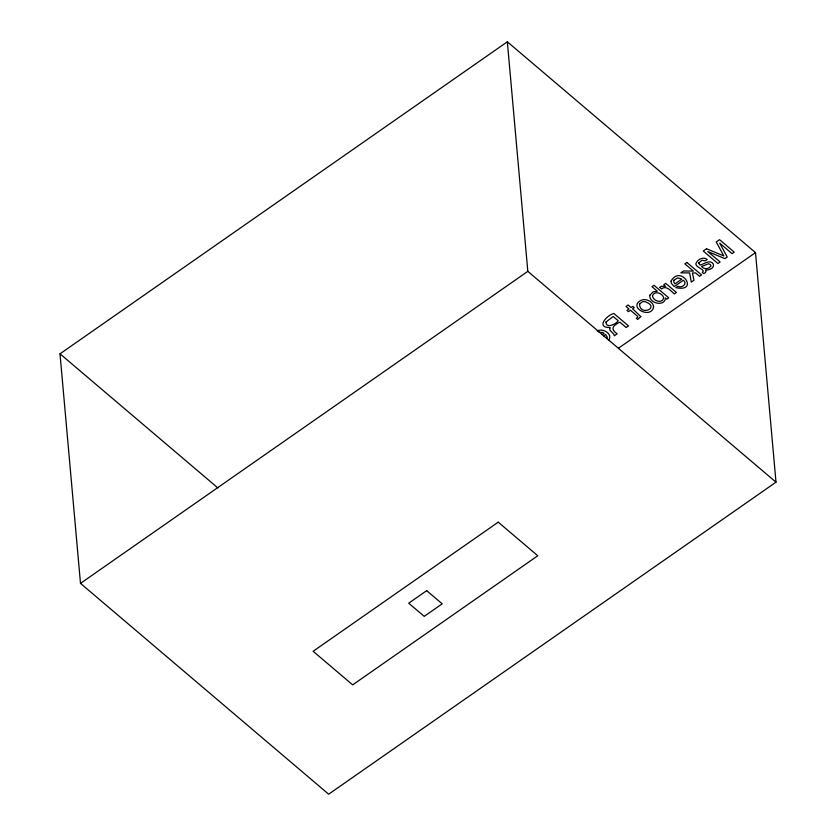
<?xml version="1.0" encoding="UTF-8"?>
<svg xmlns="http://www.w3.org/2000/svg" width="836" height="836" viewBox="0 0 836 836"><rect width="100%" height="100%" fill="white"/><g stroke="black" fill="none" stroke-linecap="round" stroke-linejoin="round"><path stroke-width="1.25" d="M606.988 338.695L607.312 337.326L605.588 334.484L603.571 335.894M608.472 340.315C613.551 334.076 602.589 327.649 597.155 330.993M60.004 353.827L507.337 41.8L755.504 252.629L775.996 482.173L328.663 794.2L80.496 583.371L60.004 353.827L217.841 487.91M80.496 583.371L527.819 271.355L507.337 41.8M602.139 334.682L604.104 333.313L602.557 332.446L599.046 332.289M618.525 348.173L755.504 252.629M527.819 271.355L775.996 482.173M671.057 281.063L671.392 283.383L674.265 286.591L683.346 280.248C688.122 283.697 681.559 288.556 677.902 286.246L675.854 287.678C699.659 292.59 680.817 264.124 671.057 281.063M698.697 262.974L700.098 265.116C704.048 264.145 710.234 258.836 713.453 264.228C714.54 268.408 708.782 270.362 705.5 269.997L706.127 271.083L705.229 272.735L703.609 273.581L702.282 272.452C706.441 269.714 695.51 267.604 695.865 263.695C697.234 259.515 703.442 256.286 707.214 259.494L705.27 260.842L702.031 260.289L698.697 262.974M640.794 316.583L637.701 319.477L636.29 318.276L637.743 317.126L637.44 316.186L630.448 310.25L628.473 311.629L627 310.386L628.985 309.006L625.997 306.467L628.097 304.994L631.086 307.533L632.768 306.363L634.242 307.617L632.559 308.787L640.794 316.583M609.716 328.464L609.956 330.251L613.864 334.201L614.355 335.769L617.177 333.794C609.946 328.997 612.819 325.538 619.873 322.173L626.174 327.524L628.473 325.915L613.802 313.448C606.173 315.58 595.723 327.952 610.186 327.513L609.716 328.464M663.648 297.909C662.436 304.158 652.561 300.908 652.519 295.61C654.588 290.395 662.791 293.112 663.648 297.909M653.627 306.655C651.652 319.645 627.752 307.721 640.752 300.469A6.772 5.162 -5.1 0 1 645.246 299.654C648.955 300.072 653.24 302.632 653.627 306.655M649.833 295.223C648.673 303.343 664.85 307.115 665.456 298.003L666.825 299.163L668.748 297.825L654.013 285.316L651.986 286.727L657.315 291.252L653.219 291.827L649.833 295.223M639.54 304.158C639.979 316.834 660.931 307.251 645.047 301.691A3.752 2.863 -5.1 0 0 641.975 302.005L639.54 304.158M673.868 280.259L673.701 281.878L674.976 283.885L681.862 279.078L677.651 277.886L673.868 280.259M605.985 321.996C605.86 329.112 616.257 324.044 618.222 320.763L613.206 316.499L605.985 321.996M710.83 265.963C709.127 269.328 703.776 269.6 701.571 266.496L708.489 263.789L710.266 264.458L710.83 265.963M661.694 288.765L659.5 287.427L661.475 286.267L665.592 286.33L663.742 284.762L665.717 283.383L676.418 292.475L674.338 293.927C671.162 291.283 666.313 285.003 661.694 288.765M686.889 262.462L684.883 263.862L693.41 271.104L683.514 270.969L680.849 272.829L689.606 272.923L691.288 282.098L693.953 280.248L692.417 272.964L695.552 272.912L699.565 276.329L701.571 274.929L686.889 262.462M706.524 248.762L703.264 251.04L717.936 263.507L720.13 261.981L707.705 251.5L724.927 258.637L727.215 257.039L719.723 243.119L732.043 253.674L734.238 252.138L719.566 239.671L716.264 241.97L723.788 255.92L706.524 248.762M498.235 522.166L313.134 651.275L352.677 684.872L537.778 555.752L498.235 522.166M426.684 590.655L408.72 603.195L424.228 616.372L442.202 603.832L426.684 590.655"/></g></svg>
